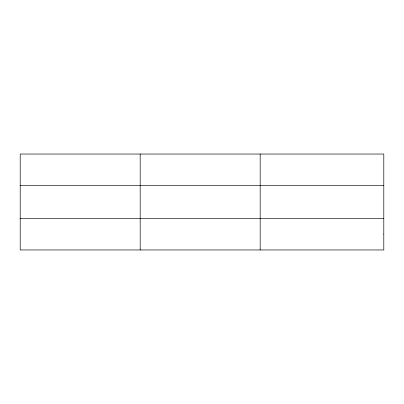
<?xml version="1.0" encoding="UTF-8"?>
<svg xmlns="http://www.w3.org/2000/svg" width="404" height="404" viewBox="0 0 404 404"><rect width="100%" height="100%" fill="white"/><g stroke="black" fill="none" stroke-linecap="round" stroke-linejoin="round"><path stroke-width="0.61" d="M140.188 154.04L140.188 249.96M260.176 154.04L260.176 249.96M20.2 185.694L383.8 185.694M20.2 218.306L383.8 218.306M383.8 234.133L383.8 249.96L20.2 249.96L20.2 154.04L383.8 154.04L383.8 234.133"/></g></svg>
